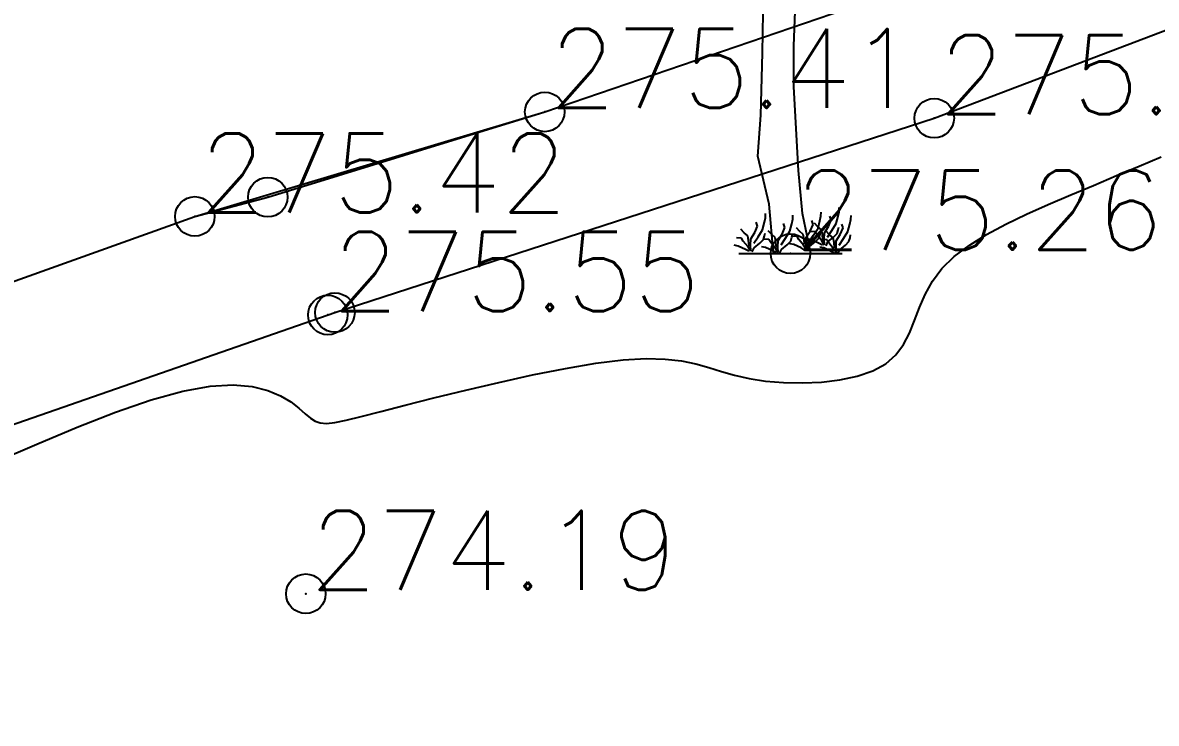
# Model space of a CAD drawing. Header units: millimetres. Extents: x 524954 to 526204, y 9523489 to 9524010.
# Drawn here: x 525500.25 to 525514.59, y 9523655.98 to 9523664.84 of the extents above; entities that cross this region are included whole.
import ezdxf

# ---------------------------------------------------------------- set-up
doc = ezdxf.new("R2010")
doc.units = ezdxf.units.MM
doc.header["$PDMODE"] = 32
doc.header["$PDSIZE"] = 0.5
doc.linetypes.add('ACAD_ISO12W100', pattern=[21, 12, -3, 0, -3, 0, -3])
for name, color, linetype in [('Arbre', 34, 'ACAD_ISO12W100'), ('Bord_Route_Existante', 6, 'Continuous'), ('CN_05_00', 6, 'Continuous'), ('TopoAlt', 3, 'Continuous'), ('TOPOJIS', 7, 'Continuous')]:
    doc.layers.add(name, color=color, linetype=linetype)
doc.layers.add('Bord_Route_Existante_POLY3D', color=6, linetype='Continuous', plot=False)
doc.layers.add('Trottoir', color=7, linetype='Continuous', true_color=0xff6666)
doc.styles.add('Simplex 1.0', font='Simplex.shx', dxfattribs={"width": 0.99, "height": 1})

# ---------------------------------------------------------------- blocks, each defined once
blk = doc.blocks.new('TCPOINT M')
at = {"color": 0}
blk.add_point((0, 0), dxfattribs=at)
at = {"layer": 'TopoAlt', "style": 'Simplex 1.0', "width": 0.99}
blk.add_attdef('ALT', (0.15, 0.15), '', height=1, dxfattribs=at)
blk = doc.blocks.new('v088')
at = {"linetype": 'Continuous'}
for p, q in [((0.045, 2.625), (0.064, 3.179)), ((-0.352, 2.542), (-0.344, 3.046)), ((0.043, 2.109), (0.045, 2.625)), ((-0.373, 1.752), (-0.352, 2.542)), ((0.102, 1.053), (0.043, 2.109)), ((-0.412, 1.235), (-0.373, 1.752)), ((-0.268, 0.628), (-0.412, 1.235)), ((0.151, 0.506), (0.102, 1.053)), ((-0.213, 0), (-0.268, 0.628)), ((0.256, 0), (0.151, 0.506)), ((-0.654, 0), (0.654, 0))]:
    blk.add_line(p, q, dxfattribs=at)
at = {"color": 3, "linetype": 'Continuous'}
for p, q in [((0.615, 0.531), (0.618, 0.584)), ((-0.329, 0.397), (-0.317, 0.454)), ((-0.317, 0.454), (-0.315, 0.507)), ((0.017, 0.377), (0.029, 0.435)), ((0.029, 0.435), (0.031, 0.488)), ((0.373, 0.416), (0.385, 0.474)), ((0.385, 0.474), (0.387, 0.526)), ((0.517, 0.426), (0.5, 0.476)), ((0.579, 0.38), (0.603, 0.474)), ((0.603, 0.474), (0.615, 0.531)), ((0.752, 0.373), (0.765, 0.43)), ((0.765, 0.43), (0.767, 0.483)), ((-0.587, 0.264), (-0.627, 0.308)), ((-0.452, 0.267), (-0.416, 0.349)), ((-0.416, 0.349), (-0.433, 0.399)), ((-0.409, 0.214), (-0.353, 0.303)), ((-0.353, 0.303), (-0.329, 0.397)), ((-0.24, 0.245), (-0.281, 0.288)), ((-0.106, 0.248), (-0.07, 0.329)), ((-0.07, 0.329), (-0.087, 0.38)), ((-0.007, 0.284), (0.017, 0.377)), ((0.115, 0.284), (0.075, 0.327)), ((0.25, 0.286), (0.286, 0.368)), ((0.286, 0.368), (0.269, 0.418)), ((0.293, 0.233), (0.349, 0.322)), ((0.346, 0.341), (0.305, 0.385)), ((0.392, 0.301), (0.346, 0.341)), ((0.349, 0.322), (0.373, 0.416)), ((0.404, 0.243), (0.392, 0.301)), ((0.43, 0.264), (0.481, 0.344)), ((0.469, 0.209), (0.524, 0.291)), ((0.481, 0.344), (0.517, 0.426)), ((0.524, 0.291), (0.579, 0.38)), ((0.591, 0.255), (0.606, 0.303)), ((0.606, 0.303), (0.613, 0.337)), ((0.63, 0.243), (0.666, 0.325)), ((0.666, 0.325), (0.649, 0.375)), ((0.728, 0.279), (0.752, 0.373)), ((-0.618, 0.197), (-0.683, 0.202)), ((-0.596, 0.159), (-0.618, 0.197)), ((-0.536, 0.087), (-0.596, 0.159)), ((-0.541, 0.224), (-0.587, 0.264)), ((-0.529, 0.166), (-0.541, 0.224)), ((-0.524, 0.099), (-0.529, 0.166)), ((-0.505, 0.106), (-0.502, 0.188)), ((-0.502, 0.188), (-0.452, 0.267)), ((-0.464, 0.132), (-0.409, 0.214)), ((-0.387, 0.132), (-0.341, 0.178)), ((-0.341, 0.178), (-0.327, 0.226)), ((-0.272, 0.178), (-0.337, 0.183)), ((-0.327, 0.226), (-0.32, 0.26)), ((-0.25, 0.139), (-0.272, 0.178)), ((-0.195, 0.204), (-0.24, 0.245)), ((-0.183, 0.147), (-0.195, 0.204)), ((-0.178, 0.079), (-0.183, 0.147)), ((-0.159, 0.087), (-0.156, 0.168)), ((-0.156, 0.168), (-0.106, 0.248)), ((-0.118, 0.113), (-0.063, 0.195)), ((-0.063, 0.195), (-0.007, 0.284)), ((-0.041, 0.113), (0.005, 0.159)), ((0.005, 0.159), (0.019, 0.207)), ((0.019, 0.207), (0.026, 0.24)), ((0.084, 0.216), (0.019, 0.221)), ((0.106, 0.178), (0.084, 0.216)), ((0.166, 0.106), (0.106, 0.178)), ((0.161, 0.243), (0.115, 0.284)), ((0.173, 0.185), (0.161, 0.243)), ((0.178, 0.118), (0.173, 0.185)), ((0.197, 0.125), (0.2, 0.207)), ((0.2, 0.207), (0.25, 0.286)), ((0.272, 0.173), (0.221, 0.183)), ((0.238, 0.151), (0.293, 0.233)), ((0.243, 0.091), (0.315, 0.151)), ((0.315, 0.274), (0.25, 0.279)), ((0.365, 0.13), (0.272, 0.173)), ((0.337, 0.236), (0.315, 0.274)), ((0.315, 0.151), (0.361, 0.197)), ((0.397, 0.163), (0.337, 0.236)), ((0.361, 0.197), (0.375, 0.245)), ((0.375, 0.245), (0.382, 0.279)), ((0.433, 0.108), (0.397, 0.163)), ((0.464, 0.173), (0.399, 0.178)), ((0.409, 0.175), (0.404, 0.243)), ((0.428, 0.183), (0.43, 0.264)), ((0.433, 0.113), (0.428, 0.183)), ((0.45, 0.099), (0.474, 0.149)), ((0.495, 0.24), (0.454, 0.284)), ((0.486, 0.135), (0.464, 0.173)), ((0.474, 0.149), (0.546, 0.209)), ((0.541, 0.2), (0.495, 0.24)), ((0.553, 0.142), (0.541, 0.2)), ((0.546, 0.209), (0.591, 0.255)), ((0.577, 0.082), (0.579, 0.163)), ((0.579, 0.163), (0.63, 0.243)), ((0.618, 0.108), (0.673, 0.19)), ((0.673, 0.19), (0.728, 0.279)), ((0.695, 0.108), (0.74, 0.154)), ((0.74, 0.154), (0.755, 0.202)), ((0.755, 0.202), (0.762, 0.236)), ((-0.661, 0.096), (-0.712, 0.106)), ((-0.567, 0.053), (-0.661, 0.096)), ((-0.527, 0.031), (-0.567, 0.053)), ((-0.5, 0.031), (-0.536, 0.087)), ((-0.5, 0.036), (-0.505, 0.106)), ((-0.483, 0.022), (-0.459, 0.072)), ((-0.459, 0.072), (-0.387, 0.132)), ((-0.315, 0.077), (-0.365, 0.087)), ((-0.221, 0.034), (-0.315, 0.077)), ((-0.19, 0.067), (-0.25, 0.139)), ((-0.18, 0.012), (-0.221, 0.034)), ((-0.154, 0.012), (-0.19, 0.067)), ((-0.154, 0.017), (-0.159, 0.087)), ((-0.137, 0.002), (-0.113, 0.053)), ((-0.113, 0.053), (-0.041, 0.113)), ((0.041, 0.115), (-0.01, 0.125)), ((0.135, 0.072), (0.041, 0.115)), ((0.175, 0.05), (0.135, 0.072)), ((0.202, 0.05), (0.166, 0.106)), ((0.202, 0.055), (0.197, 0.125)), ((0.219, 0.041), (0.243, 0.091)), ((0.406, 0.108), (0.365, 0.13)), ((0.421, 0.072), (0.37, 0.082)), ((0.514, 0.029), (0.421, 0.072)), ((0.546, 0.063), (0.486, 0.135)), ((0.555, 0.007), (0.514, 0.029)), ((0.582, 0.007), (0.546, 0.063)), ((0.558, 0.075), (0.553, 0.142)), ((0.582, 0.012), (0.577, 0.082)), ((0.599, -0.002), (0.623, 0.048)), ((0.623, 0.048), (0.695, 0.108))]:
    blk.add_line(p, q, dxfattribs=at)

msp = doc.modelspace()

# ---------------------------------------------------------------- linework, layer by layer
at = {"layer": 'Bord_Route_Existante', "flags": 128}
msp.add_lwpolyline([(525461.112, 9523651.402), (525467.945, 9523652.385), (525485.241, 9523656.239), (525502.427, 9523662.393), (525506.854, 9523663.715), (525511.177, 9523665.194), (525516.213, 9523667.068), (525523.714, 9523670.191), (525544.56, 9523682.495), (525557.283, 9523693.066), (525562.756, 9523698.579), (525563.474, 9523699.322), (525564.289, 9523700.021), (525565.163, 9523700.512), (525583.855, 9523708.657), (525595.969, 9523713.769), (525607.517, 9523716.556), (525607.517, 9523716.556), (525607.517, 9523716.556), (525613.848, 9523717.664)], dxfattribs=at)
at = {"layer": 'Bord_Route_Existante_POLY3D'}
msp.add_polyline3d([(525461.112, 9523651.402, 275.48), (525467.945, 9523652.385, 275.63), (525485.241, 9523656.239, 275.51), (525502.427, 9523662.393, 275.42), (525503.35, 9523662.636, 275.42), (525506.854, 9523663.715, 275.41), (525511.177, 9523665.194, 275.45), (525516.213, 9523667.068, 275.49), (525523.714, 9523670.191, 275.53), (525544.56, 9523682.495, 275.6), (525557.283, 9523693.066, 275.67), (525562.756, 9523698.579, 275.68), (525563.474, 9523699.322, 275.68), (525564.289, 9523700.021, 275.65), (525565.163, 9523700.512, 275.68), (525583.855, 9523708.657, 275.97), (525595.969, 9523713.769, 276.16), (525596.026, 9523713.77, 276.156), (525607.517, 9523716.556, 276.305), (525613.768, 9523717.584, 276.565), (525613.848, 9523717.664, 276.56)], dxfattribs=at)
at = {"layer": 'CN_05_00', "elevation": 275, "flags": 128}
msp.add_lwpolyline([(525499.899, 9523659.288), (525500.426, 9523659.514), (525500.938, 9523659.727), (525501.424, 9523659.916), (525501.873, 9523660.072), (525502.274, 9523660.184), (525502.619, 9523660.245), (525502.91, 9523660.261), (525503.152, 9523660.24), (525503.351, 9523660.191), (525503.512, 9523660.124), (525503.641, 9523660.046), (525503.743, 9523659.968), (525503.824, 9523659.897), (525503.889, 9523659.841), (525503.948, 9523659.802), (525504.013, 9523659.78), (525504.093, 9523659.775), (525504.199, 9523659.786), (525504.341, 9523659.815), (525504.531, 9523659.862), (525504.779, 9523659.925), (525505.09, 9523660.005), (525505.453, 9523660.097), (525505.854, 9523660.195), (525506.274, 9523660.294), (525506.7, 9523660.387), (525507.115, 9523660.469), (525507.502, 9523660.535), (525507.847, 9523660.578), (525508.137, 9523660.595), (525508.38, 9523660.589), (525508.586, 9523660.565), (525508.765, 9523660.528), (525508.93, 9523660.482), (525509.089, 9523660.432), (525509.256, 9523660.384), (525509.439, 9523660.342), (525509.647, 9523660.31), (525509.875, 9523660.291), (525510.114, 9523660.286), (525510.355, 9523660.297), (525510.589, 9523660.325), (525510.809, 9523660.371), (525511.006, 9523660.439), (525511.17, 9523660.528), (525511.297, 9523660.64), (525511.393, 9523660.771), (525511.469, 9523660.918), (525511.533, 9523661.075), (525511.597, 9523661.24), (525511.669, 9523661.407), (525511.761, 9523661.573), (525511.88, 9523661.733), (525512.036, 9523661.884), (525512.226, 9523662.027), (525512.444, 9523662.164), (525512.687, 9523662.294), (525512.948, 9523662.42), (525513.224, 9523662.543), (525513.509, 9523662.665), (525513.799, 9523662.786), (525514.089, 9523662.909), (525514.374, 9523663.03), (525514.653, 9523663.148)], dxfattribs=at)
at = {"layer": 'Trottoir', "flags": 128}
msp.add_lwpolyline([(525462.409, 9523650.003), (525470.108, 9523651.329), (525479.566, 9523653.254), (525486.61, 9523655.061), (525504.2, 9523661.177), (525504.2, 9523661.177), (525511.783, 9523663.635), (525516.456, 9523665.414), (525519.508, 9523666.544), (525524.49, 9523668.735), (525545.536, 9523681.167), (525549.271, 9523684.205), (525551.959, 9523686.549), (525562.248, 9523695.654), (525563.955, 9523697.404), (525564.627, 9523698.099), (525565.256, 9523698.638), (525565.911, 9523699.006), (525584.517, 9523707.114), (525584.579, 9523707.14), (525596.622, 9523712.222), (525596.026, 9523713.77)], dxfattribs=at)

# ---------------------------------------------------------------- block references
at = {"layer": 'Arbre'}
msp.add_blockref('v088', (525509.963, 9523661.922), dxfattribs=at)
at = {"layer": 'TOPOJIS'}
ref = msp.add_blockref('TCPOINT M', (525506.854, 9523663.715, 275.41), dxfattribs=at)
ref.add_attrib('ALT', '275.41', (525506.904, 9523663.765, 275.41), dxfattribs={"layer": 'TopoAlt', "height": 1, "style": 'Simplex 1.0', "width": 0.99})
ref = msp.add_blockref('TCPOINT M', (525511.783, 9523663.635, 275.63), dxfattribs=at)
ref.add_attrib('ALT', '275.63', (525511.833, 9523663.685, 275.63), dxfattribs={"layer": 'TopoAlt', "height": 1, "style": 'Simplex 1.0', "width": 0.99})
ref = msp.add_blockref('TCPOINT M', (525502.427, 9523662.393, 275.42), dxfattribs=at)
ref.add_attrib('ALT', '275.42', (525502.477, 9523662.443, 275.42), dxfattribs={"layer": 'TopoAlt', "height": 1, "style": 'Simplex 1.0', "width": 0.99})
ref = msp.add_blockref('TCPOINT M', (525509.963, 9523661.922, 275.26), dxfattribs=at)
ref.add_attrib('ALT', '275.26', (525510.013, 9523661.972, 275.26), dxfattribs={"layer": 'TopoAlt', "height": 1, "style": 'Simplex 1.0', "width": 0.99})
for p in [(525503.35, 9523662.636, 275.42), (525504.2, 9523661.177, 275.55)]:
    msp.add_blockref('TCPOINT M', p, dxfattribs=at)
ref = msp.add_blockref('TCPOINT M', (525504.109, 9523661.146, 275.55), dxfattribs=at)
ref.add_attrib('ALT', '275.55', (525504.159, 9523661.196, 275.55), dxfattribs={"layer": 'TopoAlt', "height": 1, "style": 'Simplex 1.0', "width": 0.99})
ref = msp.add_blockref('TCPOINT M', (525503.831, 9523657.62, 274.19), dxfattribs=at)
ref.add_attrib('ALT', '274.19', (525503.881, 9523657.67, 274.19), dxfattribs={"layer": 'TopoAlt', "height": 1, "style": 'Simplex 1.0', "width": 0.99})

doc.saveas('drawing.dxf')
